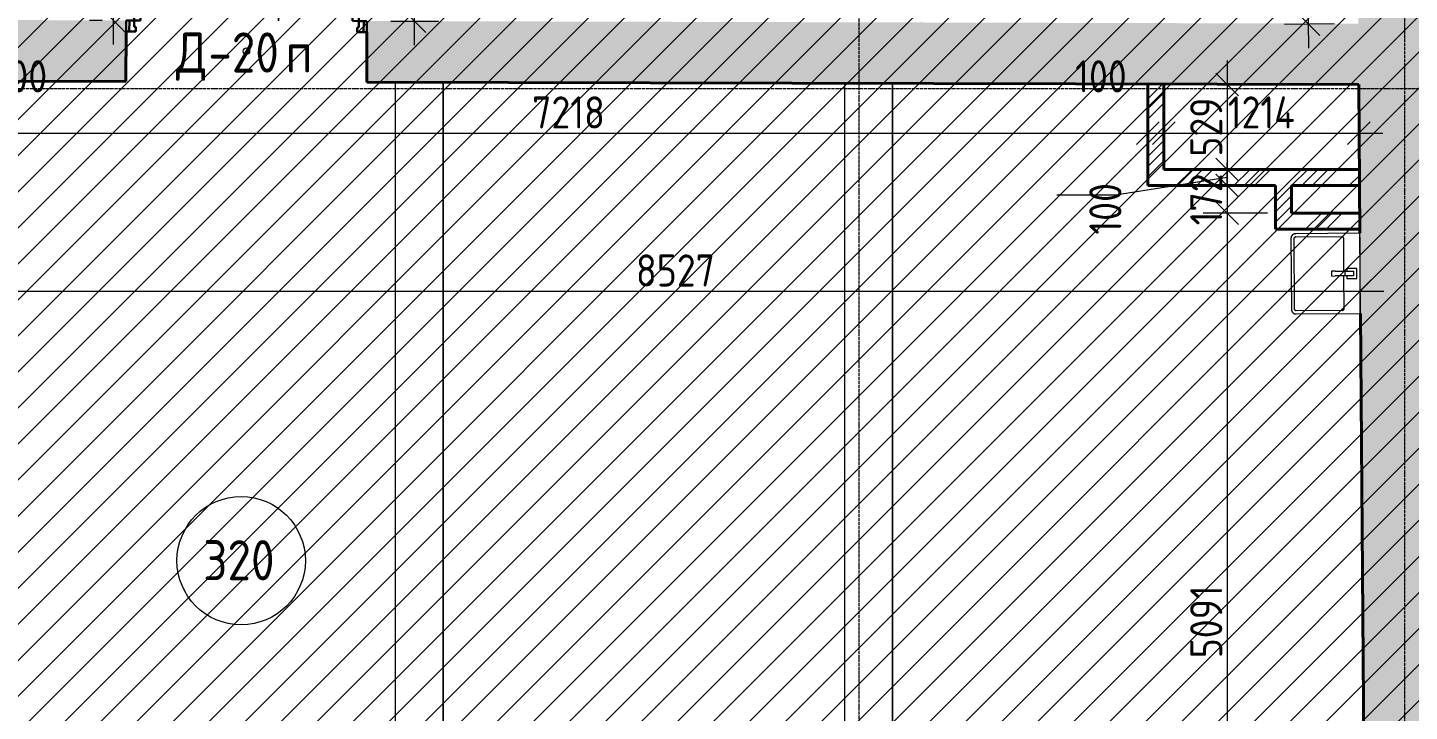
# Model space of a CAD drawing. Header units: millimetres. Extents: x -11886 to 379896, y -8130 to 47743.
# Drawn here: x 249807 to 258416, y 4877 to 9137 of the extents above; entities that cross this region are included whole.
import ezdxf

# ---------------------------------------------------------------- set-up
doc = ezdxf.new("R2010")
doc.units = ezdxf.units.MM
doc.linetypes.add('ADSK_Линия сетки', pattern=[25, 20, -2.5, 0, -2.5])
doc.linetypes.add('ADSK_Сверху', pattern=[4.5, 3, -1.5])
for name, color, linetype, lineweight, true_color in [('Двери', 5, 'Continuous', 18, 0x0000ff), ('Сантехника', 5, 'Continuous', 18, 0x0000ff), ('Стены внутренние', 5, 'Continuous', 18, 0x0000ff)]:
    doc.layers.add(name, color=color, linetype=linetype, lineweight=lineweight, true_color=true_color)
for name, color, linetype, lineweight in [('Каркас', 7, 'Continuous', 18), ('Марки дверей', 7, 'Continuous', 20), ('Марки помещений', 7, 'Continuous', 20), ('Оси', 7, 'Continuous', 9), ('Размеры', 7, 'Continuous', 9)]:
    doc.layers.add(name, color=color, linetype=linetype, lineweight=lineweight)
doc.styles.add('GOST Common_1', font='GOST_Common.ttf', dxfattribs={"width": 0.9, "height": 200})
doc.styles.add('GOST Common_2', font='GOST_Common.ttf', dxfattribs={"width": 0.9, "height": 250})
doc.dimstyles.new('ADSK_Основной_2_мм_Округление_до_1_мм', dxfattribs={"dimscale": 304.8, "dimtxt": 201.142999, "dimasz": 0.463911, "dimexe": 0.492126, "dimexo": 0.492126, "dimgap": 0.098425, "dimtad": 1, "dimdec": 0, "dimdsep": 46, "dimtxsty": 'GOST Common_1', "dimblk1": 'OBLIQUE', "dimblk2": 'OBLIQUE', "dimsah": 1, "dimcen": 0.09, "dimdle": 0.492126, "dimazin": 2, "dimtfac": 1, "dimtdec": 4, "dimtix": 1, "dimtmove": 0, "dimatfit": 3, "dimfxl": 1, "dimtvp": 1, "dimtolj": 1, "dimtzin": 0, "dimlwd": 20, "dimlwe": 20, "dimarcsym": 2})
doc.dimstyles.new('ADSK_Основной_2_мм_Округление_до_1_мм_1', dxfattribs={"dimscale": 304.8, "dimtxt": 201.142999, "dimasz": 0.463911, "dimexe": 0.492126, "dimexo": 0.492126, "dimgap": 0.098425, "dimtad": 1, "dimdec": 0, "dimdsep": 46, "dimtxsty": 'GOST Common_1', "dimblk1": 'OBLIQUE', "dimblk2": 'OBLIQUE', "dimsah": 1, "dimcen": 0.09, "dimdle": 0.492126, "dimazin": 2, "dimtfac": 1, "dimtdec": 4, "dimtix": 1, "dimtmove": 1, "dimatfit": 3, "dimfxl": 1, "dimtvp": 1, "dimtolj": 1, "dimtzin": 0, "dimlwd": 20, "dimlwe": 20, "dimarcsym": 2})
pattern_1 = [(45, (215977.25, 150), (-179.6051, 179.6051), []), (45, (216040.75, 150), (0, 359.2102), []), (45, (215913.75, 150), (0, 359.2102), [])]

# ---------------------------------------------------------------- blocks, each defined once
blk = doc.blocks.new('AC_Дверь_Двупольная - Д-20п 1500х2200h-2039721-03 План 3-го этажа')
at = {"layer": 'Двери', "lineweight": 30}
for p, q in [((-700, 1090), (-660, 1090)), ((-700, 190), (-700, 1090)), ((-660, 1090), (-660, 190)), ((700, 690), (660, 690)), ((660, 690), (660, 190)), ((700, 190), (700, 690)), ((-750, 190), (-730, 190)), ((-750, 120), (-750, 190)), ((-730, 190), (-700, 190)), ((-730, 120), (-730, 190)), ((-730, 190), (-730, 120)), ((-660, 190), (-700, 190)), ((-700, 190), (-700, 150)), ((660, 190), (700, 190)), ((730, 190), (700, 190)), ((700, 190), (700, 150)), ((730, 120), (730, 190)), ((750, 190), (730, 190)), ((730, 190), (730, 120)), ((750, 120), (750, 190)), ((-730, 120), (-750, 120)), ((-690, 120), (-730, 120)), ((-700, 150), (-690, 150)), ((-690, 150), (-690, 120)), ((700, 150), (690, 150)), ((690, 150), (690, 120)), ((690, 120), (730, 120)), ((730, 120), (750, 120))]:
    blk.add_line(p, q, dxfattribs=at)
at = {"layer": 'Двери'}
for centre, radius, start, end in [((-700, 190), 900, 360, 90), ((700, 190), 500, 90, 180)]:
    blk.add_arc(centre, radius, start, end, dxfattribs=at)
blk = doc.blocks.new('Parametric_Porcelain_bathroom_sink_20774 - 500х430мм-V219-03 План 3-го этажа')
at = {"layer": 'Сантехника'}
for p, q in [((-125, 540), (-125, 140)), ((-105, 253.2), (-105, 540)), ((345, 570), (-95, 570)), ((-95, 550), (345, 550)), ((355, 540), (355, 253.2)), ((375, 140), (375, 540)), ((140, 319.1), (110, 319.1)), ((110, 319.1), (110, 296.1)), ((140, 319.1), (110, 319.1)), ((110, 236.5), (110, 296.1)), ((140, 296.1), (140, 319.1)), ((140, 296.1), (140, 236.5)), ((110, 243.2), (-95, 243.2)), ((93.2, 221.2), (93.2, 161.6)), ((110, 223.1), (95.1, 223.1)), ((110, 201.5), (110, 236.5)), ((140, 236.5), (110, 236.5)), ((110, 181.5), (110, 201.5)), ((140, 181.5), (110, 181.5)), ((345, 243.2), (140, 243.2)), ((140, 236.5), (140, 201.5)), ((154.6, 223.1), (140, 223.1)), ((140, 201.5), (140, 181.5)), ((156.5, 161.6), (156.5, 221.2)), ((-125, 140), (-120, 140)), ((-120, 140), (-115, 140)), ((-115, 140), (365, 140)), ((94.7, 160.1), (155, 160.1)), ((365, 140), (370, 140)), ((370, 140), (375, 140))]:
    blk.add_line(p, q, dxfattribs=at)
at = {"layer": 'Сантехника', "flags": 128}
for points in [[(-95, 570), (-96.2, 570), (-97.4, 569.9), (-98.6, 569.8), (-99.8, 569.6), (-101, 569.4), (-102.1, 569.1), (-103.3, 568.8), (-104.4, 568.5), (-105.6, 568.1), (-106.7, 567.6), (-107.8, 567.1), (-108.9, 566.6), (-109.9, 566), (-110.9, 565.4), (-111.9, 564.8), (-112.9, 564.1), (-113.9, 563.3), (-114.8, 562.6), (-115.7, 561.7), (-116.5, 560.9), (-117.3, 560), (-118.1, 559.1), (-118.9, 558.2), (-119.6, 557.2), (-120.2, 556.2), (-120.9, 555.2), (-121.5, 554.1), (-122, 553.1), (-122.5, 552), (-123, 550.9), (-123.4, 549.7), (-123.7, 548.6), (-124.1, 547.4), (-124.3, 546.3), (-124.6, 545.1), (-124.7, 543.9), (-124.9, 542.7), (-125, 541.5), (-125, 540.3), (-125, 540)], [(-105, 540), (-105, 540.4), (-105, 540.8), (-104.9, 541.2), (-104.9, 541.6), (-104.8, 542), (-104.7, 542.4), (-104.6, 542.8), (-104.5, 543.1), (-104.4, 543.5), (-104.2, 543.9), (-104, 544.3), (-103.9, 544.6), (-103.7, 545), (-103.5, 545.3), (-103.3, 545.6), (-103, 546), (-102.8, 546.3), (-102.5, 546.6), (-102.2, 546.9), (-102, 547.2), (-101.7, 547.4), (-101.4, 547.7), (-101.1, 548), (-100.7, 548.2), (-100.4, 548.4), (-100.1, 548.6), (-99.7, 548.8), (-99.4, 549), (-99, 549.2), (-98.6, 549.3), (-98.2, 549.5), (-97.9, 549.6), (-97.5, 549.7), (-97.1, 549.8), (-96.7, 549.9), (-96.3, 549.9), (-95.9, 550), (-95.5, 550), (-95.1, 550), (-95, 550)], [(-104.9, 541.3), (-105, 540.9), (-105, 540.5), (-105, 540.1), (-105, 540)], [(-101, 548), (-101.3, 547.8), (-101.6, 547.5), (-101.9, 547.2), (-102.2, 547), (-102.4, 546.7)], [(-95, 550), (-95.4, 550), (-95.8, 550), (-96.2, 549.9), (-96.6, 549.9)], [(375, 540), (375, 541.2), (374.9, 542.4), (374.8, 543.6), (374.6, 544.8), (374.4, 546), (374.1, 547.1), (373.8, 548.3), (373.5, 549.4), (373.1, 550.6), (372.6, 551.7), (372.1, 552.8), (371.6, 553.9), (371, 554.9), (370.4, 555.9), (369.8, 556.9), (369.1, 557.9), (368.3, 558.9), (367.6, 559.8), (366.7, 560.7), (365.9, 561.5), (365, 562.3), (364.1, 563.1), (363.2, 563.9), (362.2, 564.6), (361.2, 565.2), (360.2, 565.9), (359.1, 566.5), (358.1, 567), (357, 567.5), (355.9, 568), (354.7, 568.4), (353.6, 568.7), (352.4, 569.1), (351.3, 569.3), (350.1, 569.6), (348.9, 569.7), (347.7, 569.9), (346.5, 570), (345.3, 570), (345, 570)], [(346.3, 549.9), (345.9, 550), (345.5, 550), (345.1, 550), (345, 550)], [(345, 550), (345.4, 550), (345.8, 550), (346.2, 549.9), (346.6, 549.9), (347, 549.8), (347.4, 549.7), (347.8, 549.6), (348.1, 549.5), (348.5, 549.4), (348.9, 549.2), (349.3, 549), (349.6, 548.9), (350, 548.7), (350.3, 548.5), (350.6, 548.3), (351, 548), (351.3, 547.8), (351.6, 547.5), (351.9, 547.2), (352.2, 547), (352.4, 546.7), (352.7, 546.4), (353, 546.1), (353.2, 545.7), (353.4, 545.4), (353.6, 545.1), (353.8, 544.7), (354, 544.4), (354.2, 544), (354.3, 543.6), (354.5, 543.2), (354.6, 542.9), (354.7, 542.5), (354.8, 542.1), (354.9, 541.7), (354.9, 541.3), (355, 540.9), (355, 540.5), (355, 540.1), (355, 540)], [(353, 546), (352.8, 546.3), (352.5, 546.6), (352.2, 546.9), (352, 547.2), (351.7, 547.4)], [(355, 540), (355, 540.4), (355, 540.8), (354.9, 541.2), (354.9, 541.6)], [(-105, 253.2), (-105, 252.8), (-105, 252.4), (-104.9, 252), (-104.9, 251.6)], [(-95, 243.2), (-95.4, 243.2), (-95.8, 243.2), (-96.2, 243.2), (-96.6, 243.3), (-97, 243.4), (-97.4, 243.5), (-97.8, 243.6), (-98.1, 243.7), (-98.5, 243.8), (-98.9, 244), (-99.3, 244.1), (-99.6, 244.3), (-100, 244.5), (-100.3, 244.7), (-100.6, 244.9), (-101, 245.2), (-101.3, 245.4), (-101.6, 245.7), (-101.9, 245.9), (-102.2, 246.2), (-102.4, 246.5), (-102.7, 246.8), (-103, 247.1), (-103.2, 247.4), (-103.4, 247.8), (-103.6, 248.1), (-103.8, 248.5), (-104, 248.8), (-104.2, 249.2), (-104.3, 249.5), (-104.5, 249.9), (-104.6, 250.3), (-104.7, 250.7), (-104.8, 251.1), (-104.9, 251.5), (-104.9, 251.9), (-105, 252.3), (-105, 252.7), (-105, 253.1), (-105, 253.2)], [(-103, 247.2), (-102.8, 246.9), (-102.5, 246.6), (-102.2, 246.3), (-102, 246), (-101.7, 245.7)], [(-96.3, 243.3), (-95.9, 243.2), (-95.5, 243.2), (-95.1, 243.2), (-95, 243.2)], [(355, 253.2), (355, 252.8), (355, 252.4), (354.9, 252), (354.9, 251.6), (354.8, 251.2), (354.7, 250.8), (354.6, 250.4), (354.5, 250), (354.4, 249.6), (354.2, 249.3), (354, 248.9), (353.9, 248.6), (353.7, 248.2), (353.5, 247.9), (353.3, 247.5), (353, 247.2), (352.8, 246.9), (352.5, 246.6), (352.2, 246.3), (352, 246), (351.7, 245.7), (351.4, 245.5), (351.1, 245.2), (350.7, 245), (350.4, 244.8), (350.1, 244.5), (349.7, 244.4), (349.4, 244.2), (349, 244), (348.6, 243.9), (348.2, 243.7), (347.9, 243.6), (347.5, 243.5), (347.1, 243.4), (346.7, 243.3), (346.3, 243.3), (345.9, 243.2), (345.5, 243.2), (345.1, 243.2), (345, 243.2)], [(345, 243.2), (345.4, 243.2), (345.8, 243.2), (346.2, 243.2), (346.6, 243.3)], [(351, 245.2), (351.3, 245.4), (351.6, 245.7), (351.9, 245.9), (352.2, 246.2), (352.4, 246.5)], [(354.9, 251.9), (355, 252.3), (355, 252.7), (355, 253.1), (355, 253.2)]]:
    blk.add_lwpolyline(points, dxfattribs=at)
at = {"layer": 'Сантехника'}
for centre, radius, start, end in [((95.1, 221.2), 1.87, 90, 180), ((95.1, 221.2), 1.87, 120, 150), ((95.1, 221.2), 1.87, 120, 150), ((95.1, 221.2), 1.87, 120, 150), ((154.6, 221.2), 1.87, 0, 90), ((154.6, 221.2), 1.87, 30, 60), ((154.6, 221.2), 1.87, 30, 60), ((154.6, 221.2), 1.87, 30, 60), ((94.7, 161.6), 1.49, 180, 270), ((155, 161.6), 1.49, 270, 360)]:
    blk.add_arc(centre, radius, start, end, dxfattribs=at)
blk = doc.blocks.new('ADSK_Марка_Помещение_ОдноЗначение - Номер-247393-03 План 3-го этажа')
at = {"layer": 'Марки помещений'}
blk.add_circle((0, 0), 4, dxfattribs=at)
blk = doc.blocks.new('ADSK_Марка_Дверь - Типоразмер_ADSK_Марка-58376-03 План 3-го этажа')
at = {"layer": 'Марки дверей', "lineweight": 9}
blk.add_circle((0, 0), 0.2, dxfattribs=at)
blk = doc.blocks.new('_Oblique')
at = {"color": 0, "linetype": 'ByBlock', "lineweight": -2}
blk.add_line((-0.5, -0.5), (0.5, 0.5), dxfattribs=at)
blk = doc.blocks.new('*D2311')
at = {"layer": 'Defpoints', "color": 0, "transparency": 16777216}
for p in [(257653.3, 12662), (257753.3, 12663), (258097.5, 9161.4)]:
    blk.add_point(p, dxfattribs=at)
at = {"layer": 'Размеры', "color": 0, "lineweight": 20, "transparency": 16777216}
for p, q in [((257788.3, 9008.5), (257751.9, 12813)), ((257803.3, 12663.5), (257903.3, 12664.4)), ((257947.5, 9160), (257636.9, 9157))]:
    blk.add_line(p, q, dxfattribs=at)
at = {"layer": 'Размеры', "color": 0, "lineweight": 20, "transparency": 16777216, "xscale": 141.4, "yscale": 141.4, "zscale": 141.4}
for p, rotation in [((257753.3, 12663), 90.54927553453048), ((257786.9, 9158.4), 270.5492755345305)]:
    blk.add_blockref('_Oblique', p, dxfattribs=dict(at, rotation=rotation))
at = {"layer": 'Размеры', "color": 0, "lineweight": 20, "transparency": 16777216, "insert": (257900.1, 10912), "char_height": 200, "width": 605.475, "attachment_point": 5, "rotation": 270.54928, "style": 'GOST Common_1'}
blk.add_mtext('\\A1;3505', dxfattribs=at)
blk = doc.blocks.new('*D2312')
at = {"layer": 'Defpoints', "color": 0, "transparency": 16777216}
for p in [(252116.7, 12633.9), (252216.7, 12633.9), (251920.5, 9177.8)]:
    blk.add_point(p, dxfattribs=at)
at = {"layer": 'Размеры', "color": 0, "lineweight": 20, "transparency": 16777216}
for p, q in [((252216.7, 9027.8), (252216.7, 12783.9)), ((252266.7, 12633.9), (252366.7, 12633.9)), ((252070.5, 9177.8), (252366.7, 9177.8))]:
    blk.add_line(p, q, dxfattribs=at)
at = {"layer": 'Размеры', "color": 0, "lineweight": 20, "transparency": 16777216, "xscale": 141.4, "yscale": 141.4, "zscale": 141.4}
for p, rotation in [((252216.7, 12633.9), 90), ((252216.7, 9177.8), 270)]:
    blk.add_blockref('_Oblique', p, dxfattribs=dict(at, rotation=rotation))
at = {"layer": 'Размеры', "color": 0, "lineweight": 20, "transparency": 16777216, "insert": (252086.7, 10905.8), "char_height": 200, "width": 625.93, "attachment_point": 5, "rotation": 90, "style": 'GOST Common_1'}
blk.add_mtext('\\A1;3456', dxfattribs=at)
blk = doc.blocks.new('*D2313')
at = {"layer": 'Defpoints', "color": 0, "transparency": 16777216}
for p in [(250241.3, 13206.6), (250341.3, 13206.6), (250420.5, 9181.7)]:
    blk.add_point(p, dxfattribs=at)
at = {"layer": 'Размеры', "color": 0, "lineweight": 20, "transparency": 16777216}
for p, q in [((250341.3, 9031.7), (250341.3, 13356.6)), ((250391.3, 13206.6), (250491.3, 13206.6)), ((250270.5, 9181.7), (250191.3, 9181.7))]:
    blk.add_line(p, q, dxfattribs=at)
at = {"layer": 'Размеры', "color": 0, "lineweight": 20, "transparency": 16777216, "xscale": 141.4, "yscale": 141.4, "zscale": 141.4}
for p, rotation in [((250341.3, 13206.6), 90), ((250341.3, 9181.7), 270)]:
    blk.add_blockref('_Oblique', p, dxfattribs=dict(at, rotation=rotation))
at = {"layer": 'Размеры', "color": 0, "lineweight": 20, "transparency": 16777216, "insert": (250211.3, 11194.2), "char_height": 200, "width": 625.93, "attachment_point": 5, "rotation": 90, "style": 'GOST Common_1'}
blk.add_mtext('\\A1;4025', dxfattribs=at)
blk = doc.blocks.new('*D2361')
at = {"layer": 'Defpoints', "color": 0, "transparency": 16777216}
for p in [(258106.3, 7980.5), (249579.6, 7593.7), (258106.3, 7493.7)]:
    blk.add_point(p, dxfattribs=at)
at = {"layer": 'Размеры', "color": 0, "lineweight": 20, "transparency": 16777216}
for p, q in [((258106.3, 7830.5), (258106.3, 7343.7)), ((249429.6, 7493.7), (258256.3, 7493.7)), ((249579.6, 7443.7), (249579.6, 7343.7))]:
    blk.add_line(p, q, dxfattribs=at)
at = {"layer": 'Размеры', "color": 0, "lineweight": 20, "transparency": 16777216, "xscale": 141.4, "yscale": 141.4, "zscale": 141.4, "rotation": 180}
blk.add_blockref('_Oblique', (249579.6, 7493.7), dxfattribs=at)
at = {"layer": 'Размеры', "color": 0, "lineweight": 20, "transparency": 16777216, "xscale": 141.4, "yscale": 141.4, "zscale": 141.4}
blk.add_blockref('_Oblique', (258106.3, 7493.7), dxfattribs=at)
at = {"layer": 'Размеры', "color": 0, "lineweight": 20, "transparency": 16777216, "insert": (253842.9, 7623.7), "char_height": 200, "width": 605.475, "attachment_point": 5, "style": 'GOST Common_1'}
blk.add_mtext('\\A1;8527', dxfattribs=at)
blk = doc.blocks.new('*D2375')
at = {"layer": 'Defpoints', "color": 0, "transparency": 16777216}
for p in [(249467.6, 8578.3), (249567.6, 8578.3), (249567.6, 8478.3)]:
    blk.add_point(p, dxfattribs=at)
at = {"layer": 'Размеры', "color": 0, "lineweight": 20, "transparency": 16777216}
for p, q in [((249317.6, 8478.3), (249717.6, 8478.3)), ((249467.6, 8428.3), (249467.6, 8328.3)), ((249567.6, 8428.3), (249567.6, 8328.3))]:
    blk.add_line(p, q, dxfattribs=at)
at = {"layer": 'Размеры', "color": 0, "lineweight": 20, "transparency": 16777216, "xscale": 141.4, "yscale": 141.4, "zscale": 141.4, "rotation": 180}
blk.add_blockref('_Oblique', (249467.6, 8478.3), dxfattribs=at)
at = {"layer": 'Размеры', "color": 0, "lineweight": 20, "transparency": 16777216, "xscale": 141.4, "yscale": 141.4, "zscale": 141.4}
blk.add_blockref('_Oblique', (249567.6, 8478.3), dxfattribs=at)
at = {"layer": 'Размеры', "color": 0, "lineweight": 20, "transparency": 16777216, "insert": (249607.5, 8933), "char_height": 200, "width": 409.104, "attachment_point": 1, "line_spacing_factor": 1.022761, "style": 'GOST Common_1'}
blk.add_mtext('\\A1;100', dxfattribs=at)
blk = doc.blocks.new('*D2376')
at = {"layer": 'Defpoints', "color": 0, "transparency": 16777216}
for p in [(249567.6, 8578.3), (256786, 8578.3), (256786, 8478.3)]:
    blk.add_point(p, dxfattribs=at)
at = {"layer": 'Размеры', "color": 0, "lineweight": 20, "transparency": 16777216}
for p, q in [((249417.6, 8478.3), (256936, 8478.3)), ((249567.6, 8428.3), (249567.6, 8328.3)), ((256786, 8428.3), (256786, 8328.3))]:
    blk.add_line(p, q, dxfattribs=at)
at = {"layer": 'Размеры', "color": 0, "lineweight": 20, "transparency": 16777216, "xscale": 141.4, "yscale": 141.4, "zscale": 141.4, "rotation": 180}
blk.add_blockref('_Oblique', (249567.6, 8478.3), dxfattribs=at)
at = {"layer": 'Размеры', "color": 0, "lineweight": 20, "transparency": 16777216, "xscale": 141.4, "yscale": 141.4, "zscale": 141.4}
blk.add_blockref('_Oblique', (256786, 8478.3), dxfattribs=at)
at = {"layer": 'Размеры', "color": 0, "lineweight": 20, "transparency": 16777216, "insert": (253176.8, 8608.3), "char_height": 200, "width": 560.473, "attachment_point": 5, "style": 'GOST Common_1'}
blk.add_mtext('\\A1;7218', dxfattribs=at)
blk = doc.blocks.new('*D2377')
at = {"layer": 'Defpoints', "color": 0, "transparency": 16777216}
for p in [(256786, 8578.3), (256886, 8578.3), (256886, 8478.3)]:
    blk.add_point(p, dxfattribs=at)
at = {"layer": 'Размеры', "color": 0, "lineweight": 20, "transparency": 16777216}
for p, q in [((256636, 8478.3), (257036, 8478.3)), ((256786, 8428.3), (256786, 8328.3)), ((256886, 8428.3), (256886, 8328.3))]:
    blk.add_line(p, q, dxfattribs=at)
at = {"layer": 'Размеры', "color": 0, "lineweight": 20, "transparency": 16777216, "xscale": 141.4, "yscale": 141.4, "zscale": 141.4, "rotation": 180}
blk.add_blockref('_Oblique', (256786, 8478.3), dxfattribs=at)
at = {"layer": 'Размеры', "color": 0, "lineweight": 20, "transparency": 16777216, "xscale": 141.4, "yscale": 141.4, "zscale": 141.4}
blk.add_blockref('_Oblique', (256886, 8478.3), dxfattribs=at)
at = {"layer": 'Размеры', "color": 0, "lineweight": 20, "transparency": 16777216, "insert": (256333.5, 8933), "char_height": 200, "width": 409.104, "attachment_point": 1, "line_spacing_factor": 1.022761, "style": 'GOST Common_1'}
blk.add_mtext('\\A1;100', dxfattribs=at)
blk = doc.blocks.new('*D2378')
at = {"layer": 'Defpoints', "color": 0, "transparency": 16777216}
for p in [(258100.3, 8781.4), (256886, 8578.3), (258100.3, 8478.3)]:
    blk.add_point(p, dxfattribs=at)
at = {"layer": 'Размеры', "color": 0, "lineweight": 20, "transparency": 16777216}
for p, q in [((258100.3, 8631.4), (258100.3, 8328.3)), ((256736, 8478.3), (258250.3, 8478.3)), ((256886, 8428.3), (256886, 8328.3))]:
    blk.add_line(p, q, dxfattribs=at)
at = {"layer": 'Размеры', "color": 0, "lineweight": 20, "transparency": 16777216, "xscale": 141.4, "yscale": 141.4, "zscale": 141.4, "rotation": 180}
blk.add_blockref('_Oblique', (256886, 8478.3), dxfattribs=at)
at = {"layer": 'Размеры', "color": 0, "lineweight": 20, "transparency": 16777216, "xscale": 141.4, "yscale": 141.4, "zscale": 141.4}
blk.add_blockref('_Oblique', (258100.3, 8478.3), dxfattribs=at)
at = {"layer": 'Размеры', "color": 0, "lineweight": 20, "transparency": 16777216, "insert": (257493.1, 8608.3), "char_height": 200, "width": 535.927, "attachment_point": 5, "style": 'GOST Common_1'}
blk.add_mtext('\\A1;1214', dxfattribs=at)
blk = doc.blocks.new('*D2381')
at = {"layer": 'Defpoints', "color": 0, "transparency": 16777216}
for p in [(258100.3, 8781.4), (257279.9, 8252.5), (257379.9, 8252.5)]:
    blk.add_point(p, dxfattribs=at)
at = {"layer": 'Размеры', "color": 0, "lineweight": 20, "transparency": 16777216}
for p, q in [((257279.9, 8931.4), (257279.9, 8102.5)), ((257950.3, 8781.4), (257129.9, 8781.4)), ((257229.9, 8252.5), (257129.9, 8252.5))]:
    blk.add_line(p, q, dxfattribs=at)
at = {"layer": 'Размеры', "color": 0, "lineweight": 20, "transparency": 16777216, "xscale": 141.4, "yscale": 141.4, "zscale": 141.4}
for p, rotation in [((257279.9, 8781.4), 90), ((257279.9, 8252.5), 270)]:
    blk.add_blockref('_Oblique', p, dxfattribs=dict(at, rotation=rotation))
at = {"layer": 'Размеры', "color": 0, "lineweight": 20, "transparency": 16777216, "insert": (257149.9, 8517), "char_height": 200, "width": 454.106, "attachment_point": 5, "rotation": 90, "style": 'GOST Common_1'}
blk.add_mtext('\\A1;529', dxfattribs=at)
blk = doc.blocks.new('*D2382')
at = {"layer": 'Defpoints', "color": 0, "transparency": 16777216}
for p in [(257379.9, 8252.5), (257279.9, 8152.5), (257379.9, 8152.5)]:
    blk.add_point(p, dxfattribs=at)
at = {"layer": 'Размеры', "color": 0, "lineweight": 20, "transparency": 16777216}
for p, q in [((257279.9, 8402.5), (257279.9, 8002.5)), ((257279.9, 8202.5), (256585, 8092.8)), ((257229.9, 8252.5), (257129.9, 8252.5)), ((256585, 8092.8), (256219, 8092.8)), ((257229.9, 8152.5), (257129.9, 8152.5))]:
    blk.add_line(p, q, dxfattribs=at)
at = {"layer": 'Размеры', "color": 0, "lineweight": 20, "transparency": 16777216, "xscale": 141.4, "yscale": 141.4, "zscale": 141.4}
for p, rotation in [((257279.9, 8252.5), 90), ((257279.9, 8152.5), 270)]:
    blk.add_blockref('_Oblique', p, dxfattribs=dict(at, rotation=rotation))
at = {"layer": 'Размеры', "color": 0, "lineweight": 20, "transparency": 16777216, "insert": (256421.7, 7847), "char_height": 200, "width": 409.104, "attachment_point": 1, "rotation": 90, "line_spacing_factor": 1.022761, "style": 'GOST Common_1'}
blk.add_mtext('\\A1;100', dxfattribs=at)
blk = doc.blocks.new('*D2383')
at = {"layer": 'Defpoints', "color": 0, "transparency": 16777216}
for p in [(257379.9, 8152.5), (257279.9, 7980.5), (257681.2, 7980.5)]:
    blk.add_point(p, dxfattribs=at)
at = {"layer": 'Размеры', "color": 0, "lineweight": 20, "transparency": 16777216}
for p, q in [((257279.9, 8152.5), (257279.9, 8293.9)), ((257229.9, 8152.5), (257129.9, 8152.5)), ((257279.9, 8152.5), (257279.9, 7980.5)), ((257531.2, 7980.5), (257129.9, 7980.5)), ((257279.9, 7980.5), (257279.9, 7839.1))]:
    blk.add_line(p, q, dxfattribs=at)
at = {"layer": 'Размеры', "color": 0, "lineweight": 20, "transparency": 16777216, "xscale": 141.4, "yscale": 141.4, "zscale": 141.4}
for p, rotation in [((257279.9, 8152.5), 270), ((257279.9, 7980.5), 90)]:
    blk.add_blockref('_Oblique', p, dxfattribs=dict(at, rotation=rotation))
at = {"layer": 'Размеры', "color": 0, "lineweight": 20, "transparency": 16777216, "insert": (257149.9, 8066.5), "char_height": 200, "width": 409.104, "attachment_point": 5, "rotation": 90, "style": 'GOST Common_1'}
blk.add_mtext('\\A1;172', dxfattribs=at)
blk = doc.blocks.new('*D2384')
at = {"layer": 'Defpoints', "color": 0, "transparency": 16777216}
for p in [(257681.2, 7980.5), (257279.9, 2889.5), (257379.9, 2889.5)]:
    blk.add_point(p, dxfattribs=at)
at = {"layer": 'Размеры', "color": 0, "lineweight": 20, "transparency": 16777216}
for p, q in [((257279.9, 8130.5), (257279.9, 2739.5)), ((257531.2, 7980.5), (257129.9, 7980.5)), ((257229.9, 2889.5), (257129.9, 2889.5))]:
    blk.add_line(p, q, dxfattribs=at)
at = {"layer": 'Размеры', "color": 0, "lineweight": 20, "transparency": 16777216, "xscale": 141.4, "yscale": 141.4, "zscale": 141.4}
for p, rotation in [((257279.9, 7980.5), 90), ((257279.9, 2889.5), 270)]:
    blk.add_blockref('_Oblique', p, dxfattribs=dict(at, rotation=rotation))
at = {"layer": 'Размеры', "color": 0, "lineweight": 20, "transparency": 16777216, "insert": (257149.9, 5435), "char_height": 200, "width": 560.473, "attachment_point": 5, "rotation": 90, "style": 'GOST Common_1'}
blk.add_mtext('\\A1;5091', dxfattribs=at)

msp = doc.modelspace()

# ---------------------------------------------------------------- hatches: boundary and pattern name
at = {"lineweight": 13, "true_color": 0x636466, "transparency": 33554559}
h = msp.add_hatch(dxfattribs=at)
h.set_pattern_fill('ANSI31', color=251, scale=50)
h.set_pattern_definition([(45, (215977.25, 85026.59), (-112.2532, 112.2532), [])])
h.paths.add_polyline_path([(265910.66, 8682.3), (272191.2, 8682.3), (272009.87, 43909.21), (262010.47, 43909.21), (262010.47, 21084.06), (262697.11, 21054.57), (262698.93, 11328.12), (216748.38, 11328.12), (216748.38, 8679.25), (216267.75, 8679.25), (216267.75, 456.79), (224250.25, 422.02), (224250.25, 2336.48), (234949.9, 2336.48), (234949.9, -2582.57), (247313.65, -2582.57), (247313.65, 2335.74), (258014.19, 2256.79), (258014.19, 300.23), (265910.66, 300.23)])
at = {"layer": 'Стены внутренние', "true_color": 0xc0c0c0}
h = msp.add_hatch(color=9, dxfattribs=at)
h.paths.add_polyline_path([(258100.32, 8781.42), (258097.49, 9161.43), (251920.52, 9177.75), (251919.51, 8797.75), (258042.56, 8781.57)])
h.paths.add_polyline_path([(250419.52, 8801.72), (250420.34, 9181.72), (243349.52, 9200.41), (243348.51, 8820.41), (249544.59, 8804.03)])
h.paths.add_polyline_path([(241848.52, 8824.38), (241849.34, 9204.37), (234840.13, 9222.9), (234840.13, 8842.9), (241580.64, 8825.08)])
h.paths.add_polyline_path([(233339.13, 8846.87), (233339.95, 9226.87), (231140.59, 9232.68), (231139.59, 8852.68), (232774.02, 8848.36)])
h.paths.add_polyline_path([(229639.59, 8856.65), (229640.41, 9236.65), (224110.28, 9251.26), (224111.02, 8871.26), (227566.27, 8862.13)])
h = msp.add_hatch(color=9, dxfattribs=at)
h.paths.add_polyline_path([(258344.73, 2889.5), (258524.19, 2889.5), (258476.57, 9286.61), (258096.58, 9283.78), (258144.18, 2889.5), (258307.14, 2889.5)])
h.paths.add_polyline_path([(258110.91, 7360.54), (258110.91, 7360.54), (258202.54, 7360.54)])
at = {"layer": 'Стены внутренние', "lineweight": 9}
h = msp.add_hatch(dxfattribs=at)
h.set_pattern_fill('FP_1', color=256, style=0, pattern_type=2)
h.set_pattern_definition(pattern_1)
h.paths.add_polyline_path([(256785.96, 8152.53), (256885.96, 8152.53), (256885.96, 8784.63), (256785.96, 8784.89), (256785.96, 8200.44)])
h = msp.add_hatch(dxfattribs=at)
h.set_pattern_fill('FP_1', color=256, style=0, pattern_type=2)
h.set_pattern_definition(pattern_1)
h.paths.add_polyline_path([(256885.96, 8152.53), (258105, 8152.53), (258104.26, 8252.53), (256885.96, 8252.53)])
h = msp.add_hatch(dxfattribs=at)
h.set_pattern_fill('FP_1', color=256, style=0, pattern_type=2)
h.set_pattern_definition(pattern_1)
h.paths.add_polyline_path([(257681.25, 7880.53), (257681.25, 8152.53), (257581.25, 8152.53), (257581.25, 7880.53)])
h = msp.add_hatch(dxfattribs=at)
h.set_pattern_fill('FP_1', color=256, style=0, pattern_type=2)
h.set_pattern_definition(pattern_1)
h.paths.add_polyline_path([(258107.03, 7880.53), (258106.28, 7980.53), (257681.25, 7980.53), (257681.25, 7880.53), (258104.26, 7880.53)])

# ---------------------------------------------------------------- linework, layer by layer
at = {"layer": 'Каркас', "color": 253, "linetype": 'ADSK_Сверху', "true_color": 0xb2b2b2}
for p, q in [((252395.73, 8796.5), (252095.73, 8797.29)), ((252095.73, 8797.29), (252095.73, 2609.73)), ((252395.73, 2609.73), (252395.73, 8796.5)), ((255195.73, 8789.09), (254895.73, 8789.89)), ((254895.73, 8789.89), (254895.73, 2609.73)), ((255195.73, 2609.73), (255195.73, 8789.09))]:
    msp.add_line(p, q, dxfattribs=at)
at = {"layer": 'Каркас', "color": 253, "linetype": 'ADSK_Сверху', "true_color": 0xaaaaaa}
for p, q in [((252095.73, 8797.29), (252095.73, 2609.73)), ((252095.73, 8797.29), (252395.73, 8796.5)), ((252395.73, 8796.5), (252395.73, 2609.73)), ((254895.73, 8789.89), (254895.73, 2609.73)), ((254895.73, 8789.89), (255195.73, 8789.09)), ((255195.73, 8789.09), (255195.73, 2609.73))]:
    msp.add_line(p, q, dxfattribs=at)
at = {"layer": 'Оси', "linetype": 'ADSK_Линия сетки'}
for p, q in [((254987.16, -5309.21), (254987.16, 21818.8)), ((258387.16, -5309.21), (258387.16, 21818.8)), ((204891.03, 8756.79), (273118.97, 8756.79))]:
    msp.add_line(p, q, dxfattribs=at)
at = {"layer": 'Стены внутренние', "color": 18, "lineweight": 40, "true_color": 0x000000}
for p, q in [((250419.52, 8801.72), (250420.34, 9111.72)), ((251920.33, 9107.75), (251919.51, 8797.75)), ((243348.51, 8820.41), (250419.52, 8801.72)), ((251919.51, 8797.75), (258100.32, 8781.42)), ((256785.96, 8784.89), (256785.96, 8152.53)), ((256885.96, 8252.53), (256885.96, 8784.63)), ((258100.32, 8781.42), (258107.21, 7855.36)), ((258104.26, 8252.53), (256885.96, 8252.53)), ((256785.96, 8152.53), (257581.25, 8152.53)), ((257581.25, 8152.53), (257581.25, 7880.53)), ((257681.25, 8152.53), (258105, 8152.53)), ((257681.25, 7980.53), (257681.25, 8152.53)), ((258106.28, 7980.53), (257681.25, 7980.53)), ((257581.25, 7880.53), (258107.03, 7880.53)), ((258110.93, 7355.71), (258144.18, 2889.5))]:
    msp.add_line(p, q, dxfattribs=at)

# ---------------------------------------------------------------- block references
at = {"layer": 'Двери', "rotation": 359.8485505277052}
msp.add_blockref('AC_Дверь_Двупольная - Д-20п 1500х2200h-2039721-03 План 3-го этажа', (251170.02, 8989.74), dxfattribs=at)
at = {"layer": 'Марки дверей', "xscale": 99.99999999999993, "yscale": 99.99999999999993, "zscale": 99.99999999999993}
msp.add_blockref('ADSK_Марка_Дверь - Типоразмер_ADSK_Марка-58376-03 План 3-го этажа', (251170.02, 8989.74), dxfattribs=at)
at = {"layer": 'Марки помещений', "xscale": 99.99999999999993, "yscale": 99.99999999999993, "zscale": 99.99999999999993}
msp.add_blockref('ADSK_Марка_Помещение_ОдноЗначение - Номер-247393-03 План 3-го этажа', (251137.15, 5815.71), dxfattribs=at)
at = {"layer": 'Сантехника', "rotation": 90.42646779160702}
msp.add_blockref('Parametric_Porcelain_bathroom_sink_20774 - 500х430мм-V219-03 План 3-го этажа', (258250, 7481.58), dxfattribs=at)

# ---------------------------------------------------------------- texts
at = {"layer": 'Марки дверей', "lineweight": 9, "char_height": 250, "attachment_point": 1, "style": 'GOST Common_2'}
for s, insert, width in [('\\fGOST Common|b0|i0|c204|p34|;\\W.9;Д', (250730.19, 9106.75), 245.3164), ('-20', (250932.59, 9106.75), 584.4302), ('\\fGOST Common|b0|i0|c204|p34|;\\W.9;п', (251414.8, 9106.75), 194.8101)]:
    msp.add_mtext(s, dxfattribs=dict(at, insert=insert, width=width))
at = {"layer": 'Марки помещений', "lineweight": 9, "insert": (250900.89, 5943.44), "char_height": 250, "width": 584.4302, "attachment_point": 1, "style": 'GOST Common_2'}
msp.add_mtext('320', dxfattribs=at)

# ---------------------------------------------------------------- dimensions: what is measured, and where the dimension line sits
at = {"layer": 'Размеры', "lineweight": 20}
for base, p1, p2, angle, override, picture, middle in [((250341.31, 13206.63), (250420.52, 9181.72), (250241.33, 13206.63), 90, {"dimpost": '<>', "dimfxl": 4028.900107}, '*D2313', (250211.31, 11194.18)), ((252216.66, 12633.91), (251920.52, 9177.75), (252116.67, 12633.91), 90, {"dimpost": '<>', "dimfxl": 3461.716326}, '*D2312', (252086.66, 10905.83)), ((257753.31, 12663), (258097.49, 9161.43), (257653.33, 12662.04), 270.549276, {"dimpost": '<>', "dimfxl": 3528.676864}, '*D2311', (257900.1, 10911.97)), ((257279.94, 8252.53), (258100.32, 8781.42), (257379.92, 8252.53), 90, {"dimpost": '<>', "dimfxl": 893.700461}, '*D2381', (257149.94, 8516.97)), ((257279.94, 7980.53), (257379.92, 8152.53), (257681.25, 7980.53), 90, {"dimpost": '<>', "dimfxl": 346.963133}, '*D2383', (257149.94, 8066.53)), ((257279.94, 2889.5), (257681.25, 7980.53), (257379.92, 2889.5), 90, {"dimpost": '<>', "dimfxl": 5099.931959}, '*D2384', (257149.94, 5435.02))]:
    dim = msp.add_linear_dim(base=base, p1=p1, p2=p2, angle=angle, dimstyle='ADSK_Основной_2_мм_Округление_до_1_мм', override=override, dxfattribs=at)
    dim.commit()
    dim.dimension.update_dxf_attribs({"geometry": picture, "text_midpoint": middle})
for base, p1, p2, picture, middle in [((249567.6, 8478.34), (249467.6, 8578.32), (249567.6, 8578.32), '*D2375', (249812.06, 8636.37)), ((256885.96, 8478.34), (256785.96, 8578.32), (256885.96, 8578.32), '*D2377', (256538.05, 8636.37))]:
    dim = msp.add_linear_dim(base=base, p1=p1, p2=p2, dimstyle='ADSK_Основной_2_мм_Округление_до_1_мм_1', override={"dimpost": '<>', "dimfxl": 100}, dxfattribs=at)
    dim.commit()
    dim.dimension.update_dxf_attribs({"geometry": picture, "text_midpoint": middle, "dimtype": 160})
for base, p1, p2, override, picture, middle in [((258100.32, 8478.34), (256885.96, 8578.32), (258100.32, 8781.42), {"dimpost": '<>', "dimfxl": 1231.225629}, '*D2378', (257493.14, 8608.34)), ((256785.96, 8478.34), (249567.6, 8578.32), (256785.96, 8578.32), {"dimpost": '<>', "dimfxl": 7218.360411}, '*D2376', (253176.78, 8608.34)), ((258106.28, 7493.72), (249579.6, 7593.71), (258106.28, 7980.53), {"dimpost": '<>', "dimfxl": 8535.451266}, '*D2361', (253842.94, 7623.72))]:
    dim = msp.add_linear_dim(base=base, p1=p1, p2=p2, dimstyle='ADSK_Основной_2_мм_Округление_до_1_мм', override=override, dxfattribs=at)
    dim.commit()
    dim.dimension.update_dxf_attribs({"geometry": picture, "text_midpoint": middle})
dim = msp.add_linear_dim(base=(257279.94, 8152.53), p1=(257379.92, 8252.53), p2=(257379.92, 8152.53), angle=90, dimstyle='ADSK_Основной_2_мм_Округление_до_1_мм_1', override={"dimpost": '<>', "dimfxl": 100}, dxfattribs=at)
dim.commit()
dim.dimension.update_dxf_attribs({"geometry": '*D2382', "text_midpoint": (256555, 8092.82), "dimtype": 160, "text_rotation": 90})

doc.saveas('drawing.dxf')
